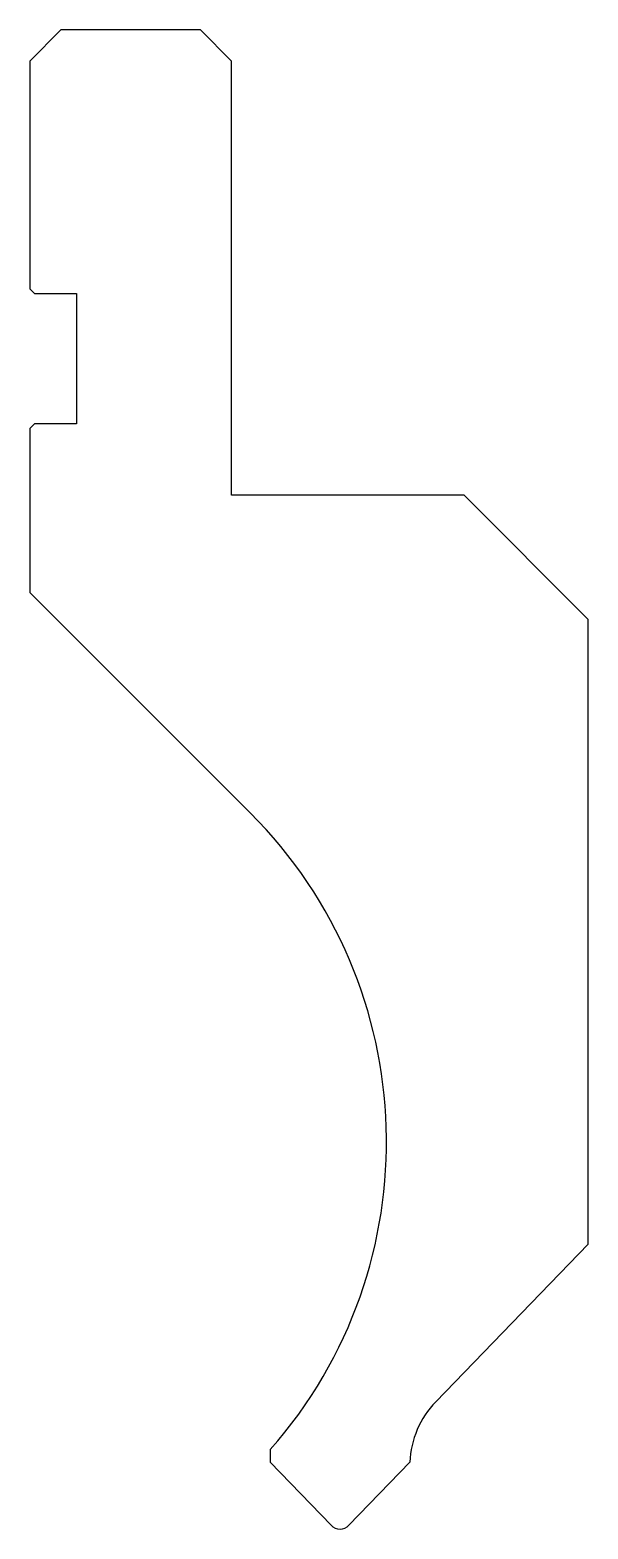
# Model space of a CAD drawing. Header units: metres. Extents: x 7 to 43, y -25 to 71.7.
import ezdxf

# ---------------------------------------------------------------- set-up
doc = ezdxf.new("R2010")
doc.units = ezdxf.units.M

msp = doc.modelspace()

# ---------------------------------------------------------------- linework, layer by layer
for p, q in [((9, 71.69), (7, 69.69)), ((18, 71.69), (9, 71.69)), ((20, 69.69), (18, 71.69)), ((7, 69.69), (7, 54.989999)), ((20, 41.69), (20, 69.69)), ((7, 54.989999), (7.3, 54.689999)), ((7.3, 54.689999), (10, 54.689999)), ((10, 54.689999), (10, 46.289999)), ((7.3, 46.289999), (7, 45.989999)), ((7, 45.989999), (7, 35.426409)), ((10, 46.289999), (7.3, 46.289999)), ((35, 41.69), (20, 41.69)), ((43, 33.69), (35, 41.69)), ((7, 35.426409), (21.213205, 21.213202)), ((43, -6.584031), (43, 33.69)), ((33.177961, -16.75505), (43, -6.584031)), ((22.5, -19.843135), (22.5, -20.651758)), ((22.5, -20.651758), (26.424528, -24.715726)), ((27.575472, -24.715726), (31.500141, -20.651612))]:
    msp.add_line(p, q)
for centre, radius, start, end in [((0, 0), 30, 318.590378, 44.999996), ((37.494, -20.923), 6, 136, 177.40755), ((27, -24.159999), 0.8, 224, 316)]:
    msp.add_arc(centre, radius, start, end)

doc.saveas('drawing.dxf')
